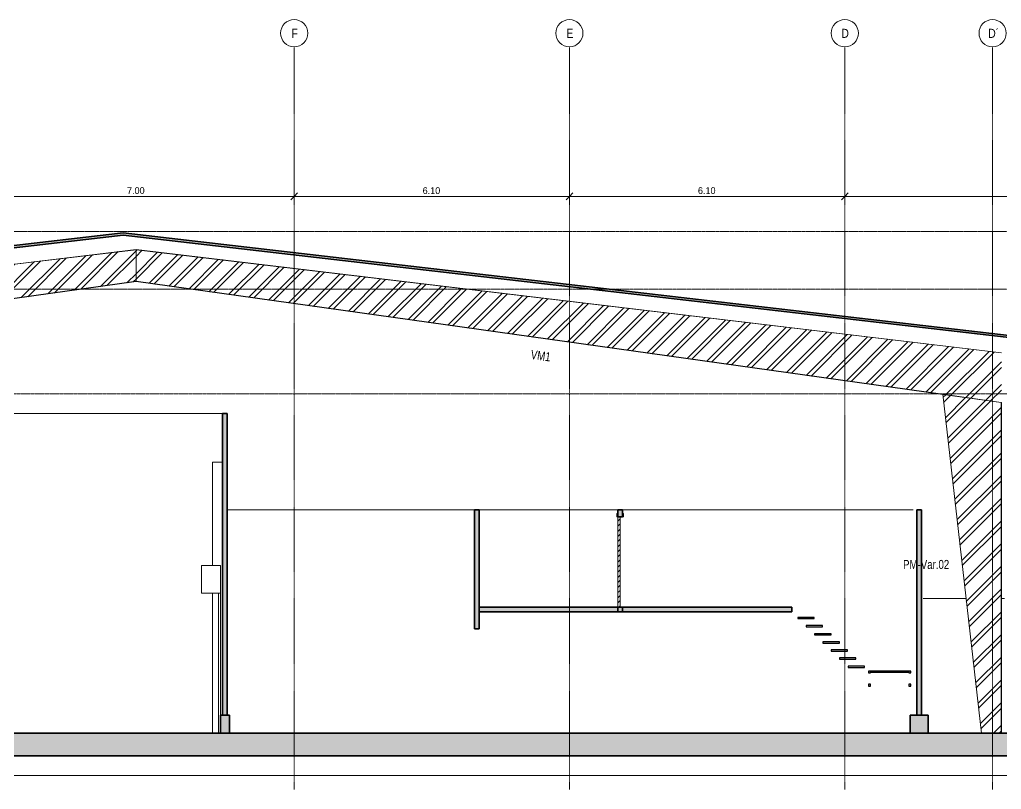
# Model space of a CAD drawing. Header units: centimetres. Extents: x -6751 to 18508, y -134 to 1674.
# Drawn here: x 11231 to 13405, y -30 to 1674 of the extents above; entities that cross this region are included whole.
import ezdxf

# ---------------------------------------------------------------- set-up
doc = ezdxf.new("R2010")
doc.units = ezdxf.units.CM
doc.linetypes.add('Centre', pattern=[3.175, 0.635, -0.475, 1.59, -0.475])
doc.linetypes.add('Grid Line', pattern=[2.2225, 1.27, -0.3175, 0.3175, -0.3175])
for name, color, linetype, lineweight in [('A-ANNO-DIMS', 7, 'Continuous', 9), ('A-ANNO-DIMS-100', 7, 'Continuous', 9), ('A-CLNG', 7, 'Continuous', 9), ('A-DOOR', 7, 'Continuous', 9), ('A-FLOR', 7, 'Continuous', 9), ('A-FLOR-LEVL', 7, 'Continuous', 9), ('A-FLOR-PATT', 7, 'Continuous', 35), ('A-GENM', 7, 'Continuous', 9), ('A-ROOF', 7, 'Continuous', 9), ('A-ROOF-PATT', 7, 'Continuous', 35), ('A-WALL', 7, 'Continuous', 9), ('A-WALL-PATT', 7, 'Continuous', 35), ('C-BLDG-PADS', 7, 'Continuous', 9), ('I-WALL', 7, 'Continuous', 9), ('S-BEAM', 7, 'Continuous', 9), ('S-BEAM-IDEN', 7, 'Continuous', 18), ('S-COLS', 7, 'Continuous', 9), ('S-COLS-IDEN', 7, 'Continuous', 9), ('S-GRID', 7, 'Continuous', 9), ('S-GRID-IDEN', 7, 'Continuous', 9)]:
    doc.layers.add(name, color=color, linetype=linetype, lineweight=lineweight)
doc.styles.add('Century Gothic_1', font='GOTHIC.TTF', dxfattribs={"height": 15})
doc.styles.add('Century Gothic_2', font='GOTHIC.TTF', dxfattribs={"width": 0.8, "height": 20})
doc.styles.add('Saira Condensed', font='SairaCondensed-Regular.ttf', dxfattribs={"height": 20})
doc.dimstyles.new('FCA_N_Cotas_E100', dxfattribs={"dimscale": 30.48, "dimtxt": 15.662524, "dimasz": 0.492126, "dimexe": 0.656168, "dimexo": 0.656168, "dimgap": 0.032808, "dimtad": 1, "dimlfac": 0.01, "dimrnd": 0.01, "dimzin": 0, "dimdsep": 46, "dimtxsty": 'Century Gothic_1', "dimblk1": 'OBLIQUE', "dimblk2": 'OBLIQUE', "dimsah": 1, "dimcen": 0.09, "dimdle": 0.656168, "dimadec": 3, "dimazin": 2, "dimtfac": 1, "dimtdec": 4, "dimtix": 1, "dimtmove": 0, "dimatfit": 3, "dimfxl": 1, "dimtvp": 1, "dimtolj": 1, "dimtzin": 0, "dimarcsym": 2})
pattern_1 = [(45, (0, 0), (-5.656854, 5.656854), [])]
pattern_2 = [(45, (15607.318, 0), (-25.14472, 25.14472), []), (45, (15607.318, 38.1), (-25.14472, 25.14472), [])]

# ---------------------------------------------------------------- blocks, each defined once
blk = doc.blocks.new('Doors_Industrial_Loading-Systems_sectional-overhead-door_vertical-lift-pre-assembled_40mm - 2500 x 3000 mm-1617063-Elevación Eje 19')
at = {"layer": 'A-DOOR', "color": 254, "true_color": 0xe5e5e5}
for p, q in [((-3949.4, 694), (-3926.9, 694)), ((-3949.4, 465.5), (-3949.4, 694)), ((-3973.9, 404), (-3973.9, 465.5)), ((-3973.9, 465.5), (-3931.9, 465.5)), ((-3931.9, 465.5), (-3931.9, 404)), ((-3931.9, 465.5), (-3931.9, 404)), ((-3931.9, 404), (-3973.9, 404)), ((-3949.4, 94), (-3949.4, 404)), ((-3935.9, 94), (-3935.9, 404)), ((-3931.9, 94), (-3931.9, 404))]:
    blk.add_line(p, q, dxfattribs=at)
blk = doc.blocks.new('RVR_Escalera - Bodega congelados - RVR_Escalera - Bodega congelados-1713136-Elevación Eje 19')
at = {"layer": 'A-GENM', "color": 254, "lineweight": 25, "true_color": 0xcccccc}
for p, q in [((-2616.4, 350.3), (-2653, 350.3)), ((-2653, 350.3), (-2653, 347.6)), ((-2616.4, 347.6), (-2616.4, 350.3)), ((-2653, 347.6), (-2616.4, 347.6)), ((-2598, 332.4), (-2634.5, 332.4)), ((-2634.5, 332.4), (-2634.5, 329.7)), ((-2634.5, 329.7), (-2598, 329.7)), ((-2598, 329.7), (-2598, 332.4)), ((-2579.2, 314.2), (-2615.7, 314.2)), ((-2615.7, 314.2), (-2615.7, 311.5)), ((-2615.7, 311.5), (-2579.2, 311.5)), ((-2579.2, 311.5), (-2579.2, 314.2)), ((-2560.5, 296.1), (-2597, 296.1)), ((-2597, 296.1), (-2597, 293.4)), ((-2597, 293.4), (-2560.5, 293.4)), ((-2560.5, 293.4), (-2560.5, 296.1)), ((-2542.4, 278.5), (-2578.9, 278.5)), ((-2578.9, 278.5), (-2578.9, 275.8)), ((-2578.9, 275.8), (-2542.4, 275.8)), ((-2542.4, 275.8), (-2542.4, 278.5)), ((-2524, 260.7), (-2560.6, 260.7)), ((-2560.6, 260.7), (-2560.6, 258)), ((-2560.6, 258), (-2524, 258)), ((-2504.9, 242.2), (-2541.4, 242.2)), ((-2541.4, 242.2), (-2541.4, 239.5)), ((-2541.4, 239.5), (-2504.9, 239.5)), ((-2524, 258), (-2524, 260.7)), ((-2504.9, 239.5), (-2504.9, 242.2)), ((-2492.1, 231.6), (-2496.1, 231.6)), ((-2496.1, 231.6), (-2496.1, 227.6)), ((-2496.1, 227.6), (-2492.1, 227.6)), ((-2492.1, 227.6), (-2492.1, 231.6)), ((-2406.7, 231.6), (-2492.1, 231.6)), ((-2492.1, 231.6), (-2492.1, 228.9)), ((-2492.1, 228.9), (-2406.7, 228.9)), ((-2406.7, 228.9), (-2406.7, 231.6)), ((-2402.7, 231.6), (-2406.7, 231.6)), ((-2406.7, 231.6), (-2406.7, 227.6)), ((-2406.7, 227.6), (-2402.7, 227.6)), ((-2402.7, 227.6), (-2402.7, 231.6)), ((-2492.1, 202.2), (-2496.1, 202.2)), ((-2496.1, 202.2), (-2496.1, 198.2)), ((-2496.1, 198.2), (-2492.1, 198.2)), ((-2492.1, 198.2), (-2492.1, 202.2)), ((-2402.7, 202.2), (-2406.7, 202.2)), ((-2406.7, 202.2), (-2406.7, 198.2)), ((-2406.7, 198.2), (-2402.7, 198.2)), ((-2402.7, 198.2), (-2402.7, 202.2))]:
    blk.add_line(p, q, dxfattribs=at)
blk = doc.blocks.new('RVR_Bolardo - RVR_Bolardo-1693588-Elevación Eje 19')
at = {"layer": 'A-GENM', "color": 254, "true_color": 0xe5e5e5}
for p, q in [((-3876.4, 95), (-3855.6, 95)), ((-3876.4, 94), (-3876.4, 95)), ((-3855.6, 94), (-3855.6, 95))]:
    blk.add_line(p, q, dxfattribs=at)
blk = doc.blocks.new('M_Door-Single-Panel - 800 x 2000-1747535-Elevación Eje 19')
at = {"layer": 'A-DOOR', "true_color": 0xe5e5e5}
h = blk.add_hatch(dxfattribs=at)
h.set_pattern_fill('FP_14', color=254, style=0, pattern_type=2)
h.set_pattern_definition(pattern_1)
h.paths.add_polyline_path([(-3053.8, 573), (-3051.3, 573), (-3051.3, 580.6), (-3053.8, 580.6)])
h = blk.add_hatch(dxfattribs=at)
h.set_pattern_fill('FP_14', color=254, style=0, pattern_type=2)
h.set_pattern_definition(pattern_1)
h.paths.add_polyline_path([(-3051.3, 373), (-3046.3, 373), (-3046.3, 573), (-3051.3, 573)])
h = blk.add_hatch(dxfattribs=at)
h.set_pattern_fill('FP_14', color=254, style=0, pattern_type=2)
h.set_pattern_definition(pattern_1)
h.paths.add_polyline_path([(-3041.3, 573), (-3038.8, 573), (-3038.8, 580.6), (-3041.3, 580.6)])
at = {"layer": 'A-DOOR', "color": 254, "true_color": 0xcccccc}
for p, q in [((-3053.8, 580.6), (-3053.8, 573)), ((-3051.3, 580.6), (-3053.8, 580.6)), ((-3053.8, 573), (-3051.3, 573)), ((-3051.3, 573), (-3051.3, 580.6)), ((-3038.8, 580.6), (-3041.3, 580.6)), ((-3041.3, 580.6), (-3041.3, 573)), ((-3041.3, 573), (-3038.8, 573)), ((-3038.8, 573), (-3038.8, 580.6))]:
    blk.add_line(p, q, dxfattribs=at)
at = {"layer": 'A-DOOR', "color": 254, "lineweight": 18, "true_color": 0xcccccc}
for p, q in [((-3046.3, 573), (-3051.3, 573)), ((-3051.3, 573), (-3051.3, 373)), ((-3046.3, 373), (-3046.3, 573)), ((-3051.3, 373), (-3046.3, 373))]:
    blk.add_line(p, q, dxfattribs=at)
blk = doc.blocks.new('PQ_RVR_ARQ-01_ZZ_ZZ_MO_T_A_rvt-3-Elevación Eje 19')
at = {"layer": 'A-FLOR', "true_color": 0xeaeaea}
blk.add_hatch(color=254, dxfattribs=at).paths.add_polyline_path([(-2944.4, 363), (-2666.1, 363), (-2666.1, 373), (-3358.8, 373), (-3358.8, 363)])
at = {"layer": 'A-ROOF-PATT', "lineweight": 9, "true_color": 0xeaeaea}
blk.add_hatch(color=254, dxfattribs=at).paths.add_polyline_path([(-2152.9, 966.1), (-2152.9, 971.2), (-4147.4, 1201.9), (-6109.6, 974.5), (-6109.6, 969.5), (-4147.4, 1196.9), (-2201.9, 971.8)])
at = {"layer": 'A-WALL-PATT', "lineweight": 9, "true_color": 0xeaeaea}
for points in [[(-3926.9, 134), (-3916.9, 134), (-3916.9, 801.5), (-3926.9, 801.5), (-3926.9, 678.9)], [(-3358.8, 325), (-3358.8, 588.8), (-3368.8, 588.8), (-3368.8, 325)], [(-2389, 134), (-2379, 134), (-2379, 588.8), (-2389, 588.8), (-2389, 339.3)], [(-3931.9, 94), (-3911.9, 94), (-3911.9, 134), (-3931.9, 134)], [(-2404, 94), (-2364, 94), (-2364, 134), (-2404, 134)]]:
    blk.add_hatch(color=254, dxfattribs=at).paths.add_polyline_path(points)
h = blk.add_hatch(color=254, dxfattribs=at)
h.paths.add_polyline_path([(-3041.3, 363), (-3041.3, 373), (-3051.3, 373), (-3051.3, 363)])
h.paths.add_polyline_path([(-3041.3, 573), (-3041.3, 588.8), (-3051.3, 588.8), (-3051.3, 573)])
at = {"layer": 'A-WALL-PATT', "lineweight": 9, "true_color": 0xe5e5e5}
h = blk.add_hatch(dxfattribs=at)
h.set_pattern_fill('FP_13', color=254, style=0, pattern_type=2)
h.set_pattern_definition([(90, (-2378.945, 0), (-0.05369, 3e-18), [])])
h.paths.add_polyline_path([(-2379, 134), (-2378.9, 134), (-2378.9, 134), (-2379, 339.3)])
at = {"layer": 'A-CLNG', "color": 254, "lineweight": 18, "true_color": 0xe5e5e5}
for p, q in [((-3926.9, 801.5), (-5735.9, 801.5)), ((-2398.9, 588.8), (-3916.9, 588.8)), ((-2398.9, 588.8), (-2397.3, 588.8))]:
    blk.add_line(p, q, dxfattribs=at)
at = {"layer": 'A-FLOR', "color": 254, "lineweight": 35, "true_color": 0xcccccc}
for p, q in [((-2666.1, 373), (-3358.8, 373)), ((-3358.8, 373), (-3358.8, 363)), ((-2666.1, 363), (-2666.1, 373)), ((-3358.8, 363), (-2666.1, 363)), ((-270.8, 94), (-5586.7, 94)), ((-5836.9, 44), (-270.8, 44))]:
    blk.add_line(p, q, dxfattribs=at)
at = {"layer": 'A-ROOF', "color": 254, "lineweight": 35, "true_color": 0xcccccc}
for p, q in [((-4147.4, 1201.9), (-6109.6, 974.5)), ((-6109.6, 969.5), (-4147.4, 1196.9)), ((-2152.9, 971.2), (-4147.4, 1201.9)), ((-4147.4, 1196.9), (-2152.9, 966.1))]:
    blk.add_line(p, q, dxfattribs=at)
at = {"layer": 'A-WALL', "color": 254, "lineweight": 35, "true_color": 0xcccccc}
for p, q in [((-2389, 588.8), (-2389, 134)), ((-2379, 588.8), (-2389, 588.8)), ((-2379, 134), (-2379, 588.8)), ((-3911.9, 134), (-3931.9, 134)), ((-3931.9, 134), (-3931.9, 94)), ((-3911.9, 94), (-3911.9, 134)), ((-2404, 134), (-2404, 94)), ((-2364, 134), (-2404, 134)), ((-2389, 134), (-2379, 134)), ((-2364, 94), (-2364, 134)), ((-3931.9, 94), (-3911.9, 94)), ((-2404, 94), (-2364, 94))]:
    blk.add_line(p, q, dxfattribs=at)
at = {"layer": 'C-BLDG-PADS', "color": 254, "lineweight": 18, "true_color": 0xdadada}
blk.add_line((-270.8, 0), (-5936.9, 0), dxfattribs=at)
at = {"layer": 'I-WALL', "color": 254, "lineweight": 35, "true_color": 0xcccccc}
for p, q in [((-3916.9, 801.5), (-3926.9, 801.5)), ((-3926.9, 801.5), (-3926.9, 134)), ((-3916.9, 134), (-3916.9, 801.5)), ((-3368.8, 588.8), (-3368.8, 325)), ((-3358.8, 588.8), (-3368.8, 588.8)), ((-3358.8, 325), (-3358.8, 588.8)), ((-3041.3, 588.8), (-3051.3, 588.8)), ((-3051.3, 588.8), (-3051.3, 573)), ((-3041.3, 573), (-3041.3, 588.8)), ((-3051.3, 573), (-3041.3, 573)), ((-3041.3, 373), (-3051.3, 373)), ((-3051.3, 373), (-3051.3, 363)), ((-3041.3, 363), (-3041.3, 373)), ((-3051.3, 363), (-3041.3, 363)), ((-3368.8, 325), (-3358.8, 325)), ((-3926.9, 134), (-3916.9, 134))]:
    blk.add_line(p, q, dxfattribs=at)
at = {"layer": 'A-DOOR', "color": 254, "lineweight": 9, "true_color": 0xcccccc}
for name in ['Doors_Industrial_Loading-Systems_sectional-overhead-door_vertical-lift-pre-assembled_40mm - 2500 x 3000 mm-1617063-Elevación Eje 19', 'M_Door-Single-Panel - 800 x 2000-1747535-Elevación Eje 19']:
    blk.add_blockref(name, (0, 0), dxfattribs=at)
at = {"layer": 'A-GENM', "color": 254, "lineweight": 9, "true_color": 0xcccccc}
for name in ['RVR_Escalera - Bodega congelados - RVR_Escalera - Bodega congelados-1713136-Elevación Eje 19', 'RVR_Bolardo - RVR_Bolardo-1693588-Elevación Eje 19']:
    blk.add_blockref(name, (0, 0), dxfattribs=at)
blk = doc.blocks.new('Grid - 3mm-1819951-Elevación Eje 19')
at = {"layer": 'S-GRID-IDEN', "color": 253, "true_color": 0xaaaaaa}
blk.add_circle((-1330.8, 1644), 30, dxfattribs=at)
blk = doc.blocks.new('DIMBLOCK42-Elevación Eje 19')
at = {"layer": 'A-ANNO-DIMS-100'}
for p, q in [((11139.1, 1282.7), (11139.1, 1302.7)), ((11839.1, 1282.7), (11839.1, 1302.7)), ((11139.1, 1282.7), (11839.1, 1282.7)), ((11139.1, 1282.7), (11139.1, 1273.3)), ((11839.1, 1282.7), (11839.1, 1273.3))]:
    blk.add_line(p, q, dxfattribs=at)
at = {"layer": 'A-ANNO-DIMS-100', "lineweight": 35}
for p, q in [((11139.1, 1282.7), (11146.6, 1290.2)), ((11839.1, 1282.7), (11846.6, 1290.2)), ((11139.1, 1282.7), (11131.6, 1275.2)), ((11839.1, 1282.7), (11831.6, 1275.2))]:
    blk.add_line(p, q, dxfattribs=at)
at = {"layer": 'A-ANNO-DIMS-100', "color": 0, "insert": (11468.7, 1303), "char_height": 15, "width": 48.927, "attachment_point": 1, "line_spacing_factor": 0.984502, "style": 'Century Gothic_1'}
blk.add_mtext('7.00', dxfattribs=at)
blk = doc.blocks.new('_Oblique')
at = {"color": 0, "linetype": 'ByBlock', "lineweight": -2}
blk.add_line((-0.5, -0.5), (0.5, 0.5), dxfattribs=at)
blk = doc.blocks.new('DIMBLOCK43-Elevación Eje 19')
at = {"layer": 'A-ANNO-DIMS-100'}
for p, q in [((11839.1, 1282.7), (11839.1, 1302.7)), ((12448.7, 1282.7), (12448.7, 1302.7)), ((11839.1, 1282.7), (12448.7, 1282.7)), ((11839.1, 1282.7), (11839.1, 1273.3)), ((12448.7, 1282.7), (12448.7, 1273.3))]:
    blk.add_line(p, q, dxfattribs=at)
at = {"layer": 'A-ANNO-DIMS-100', "lineweight": 35}
for p, q in [((11839.1, 1282.7), (11846.6, 1290.2)), ((12448.7, 1282.7), (12456.2, 1290.2)), ((11839.1, 1282.7), (11831.6, 1275.2)), ((12448.7, 1282.7), (12441.2, 1275.2))]:
    blk.add_line(p, q, dxfattribs=at)
at = {"layer": 'A-ANNO-DIMS-100', "color": 0, "insert": (12123.5, 1303), "char_height": 15, "width": 48.927, "attachment_point": 1, "line_spacing_factor": 0.984502, "style": 'Century Gothic_1'}
blk.add_mtext('6.10', dxfattribs=at)
blk = doc.blocks.new('DIMBLOCK44-Elevación Eje 19')
at = {"layer": 'A-ANNO-DIMS-100'}
for p, q in [((12448.7, 1282.7), (12448.7, 1302.7)), ((13058.7, 1282.7), (13058.7, 1302.7)), ((12448.7, 1282.7), (13058.7, 1282.7)), ((12448.7, 1282.7), (12448.7, 1273.3)), ((13058.7, 1282.7), (13058.7, 1273.3))]:
    blk.add_line(p, q, dxfattribs=at)
at = {"layer": 'A-ANNO-DIMS-100', "lineweight": 35}
for p, q in [((12448.7, 1282.7), (12456.2, 1290.2)), ((13058.7, 1282.7), (13066.2, 1290.2)), ((12448.7, 1282.7), (12441.2, 1275.2)), ((13058.7, 1282.7), (13051.2, 1275.2))]:
    blk.add_line(p, q, dxfattribs=at)
at = {"layer": 'A-ANNO-DIMS-100', "color": 0, "insert": (12733.3, 1303), "char_height": 15, "width": 48.927, "attachment_point": 1, "line_spacing_factor": 0.984502, "style": 'Century Gothic_1'}
blk.add_mtext('6.10', dxfattribs=at)
blk = doc.blocks.new('DIMBLOCK45-Elevación Eje 19')
at = {"layer": 'A-ANNO-DIMS-100'}
for p, q in [((13058.7, 1282.7), (13058.7, 1302.7)), ((14276.5, 1282.7), (14276.5, 1302.7)), ((13058.7, 1282.7), (14276.5, 1282.7)), ((13058.7, 1282.7), (13058.7, 1273.3)), ((14276.5, 1282.7), (14276.5, 1273.3))]:
    blk.add_line(p, q, dxfattribs=at)
at = {"layer": 'A-ANNO-DIMS-100', "lineweight": 35}
for p, q in [((13058.7, 1282.7), (13066.2, 1290.2)), ((14276.5, 1282.7), (14284, 1290.2)), ((13058.7, 1282.7), (13051.2, 1275.2)), ((14276.5, 1282.7), (14269, 1275.2))]:
    blk.add_line(p, q, dxfattribs=at)
at = {"layer": 'A-ANNO-DIMS-100', "color": 0, "insert": (13641.4, 1303), "char_height": 15, "width": 62.948, "attachment_point": 1, "line_spacing_factor": 0.984502, "style": 'Century Gothic_1'}
blk.add_mtext('12.18', dxfattribs=at)

msp = doc.modelspace()

# ---------------------------------------------------------------- hatches: boundary and pattern name
at = {"layer": 'A-FLOR-PATT', "lineweight": 9, "true_color": 0x9a9a9a}
msp.add_hatch(color=253, dxfattribs=at).paths.add_polyline_path([(15325.5, 44), (15354.351, 44), (15354.351, 94), (9723.586, 94), (9723.586, 44), (15284.06, 44)])
at = {"layer": 'S-BEAM', "true_color": 0xc0c0c0}
h = msp.add_hatch(dxfattribs=at)
h.set_pattern_fill('FP_6', color=9, style=0, pattern_type=2)
h.set_pattern_definition(pattern_2)
h.paths.add_polyline_path([(9522.265, 929.037), (11488.645, 1164.439), (11488.645, 1165.025), (9522.265, 929.623)])
h = msp.add_hatch(dxfattribs=at)
h.set_pattern_fill('FP_3', color=9, style=0, pattern_type=2)
h.set_pattern_definition(pattern_2)
h.paths.add_polyline_path([(9522.265, 819.533), (11488.645, 1094.635), (11488.645, 1164.439), (9522.265, 929.037), (9522.265, 837.435)])
h = msp.add_hatch(dxfattribs=at)
h.set_pattern_fill('FP_6', color=9, style=0, pattern_type=2)
h.set_pattern_definition(pattern_2)
h.paths.add_polyline_path([(13405.465, 935.89), (13405.465, 936.476), (11488.645, 1164.841), (11488.645, 1164.255), (12662.92, 1024.355)])
h = msp.add_hatch(dxfattribs=at)
h.set_pattern_fill('FP_6', color=9, style=0, pattern_type=2)
h.set_pattern_definition(pattern_2)
h.paths.add_polyline_path([(13405.465, 826.436), (13405.465, 935.89), (11488.645, 1164.255), (11488.645, 1094.603), (13405.382, 826.447)])
h = msp.add_hatch(dxfattribs=at)
h.set_pattern_fill('FP_3', color=9, style=0, pattern_type=2)
h.set_pattern_definition(pattern_2)
h.paths.add_polyline_path([(9522.265, 818.946), (9650.157, 836.838), (9650.226, 837.435), (9522.265, 819.533)])
h.paths.add_polyline_path([(9650.749, 836.921), (11488.645, 1094.047), (11488.645, 1094.635), (9650.817, 837.518)])
h = msp.add_hatch(dxfattribs=at)
h.set_pattern_fill('FP_3', color=9, style=0, pattern_type=2)
h.set_pattern_definition(pattern_2)
h.paths.add_polyline_path([(13404.8, 825.941), (13404.8, 826.529), (13276.028, 844.544), (13276.096, 843.947), (13361.704, 831.97)])
h.paths.add_polyline_path([(13275.505, 844.03), (13275.436, 844.627), (11488.645, 1094.603), (11488.645, 1094.016), (13275.436, 844.039)])
at = {"layer": 'S-COLS', "true_color": 0xc0c0c0}
h = msp.add_hatch(dxfattribs=at)
h.set_pattern_fill('FP_6', color=9, style=0, pattern_type=2)
h.set_pattern_definition(pattern_2)
h.paths.add_polyline_path([(13361.704, 94), (13276.028, 844.544), (13275.436, 844.627), (13361.122, 94)])
h = msp.add_hatch(dxfattribs=at)
h.set_pattern_fill('FP_6', color=9, style=0, pattern_type=2)
h.set_pattern_definition(pattern_2)
h.paths.add_polyline_path([(13367.932, 94), (13404.8, 94), (13404.8, 825.941), (13276.096, 843.947), (13361.704, 94)])
h = msp.add_hatch(dxfattribs=at)
h.set_pattern_fill('FP_6', color=9, style=0, pattern_type=2)
h.set_pattern_definition(pattern_2)
h.paths.add_polyline_path([(13405.382, 94), (13405.382, 826.447), (13404.8, 826.529), (13404.8, 94)])

# ---------------------------------------------------------------- linework, layer by layer
at = {"layer": 'A-CLNG', "color": 8, "lineweight": 18, "true_color": 0x808080}
for p, q in [((13327.121, 391.859), (13232.07, 391.859)), ((13412.691, 391.859), (13405.382, 391.859))]:
    msp.add_line(p, q, dxfattribs=at)
at = {"layer": 'A-FLOR', "lineweight": 35}
for p, q in [((13361.122, 94), (9723.586, 94)), ((15281.822, 94), (13405.382, 94)), ((9770.399, 44), (15354.351, 44))]:
    msp.add_line(p, q, dxfattribs=at)
at = {"layer": 'A-FLOR-LEVL', "color": 253, "linetype": 'Centre', "true_color": 0xaaaaaa}
for p, q in [((9184.192, 1204.505), (16141.591, 1204.505)), ((9184.192, 1077.508), (16141.591, 1077.508)), ((16141.591, 845.103), (9184.192, 845.103)), ((9184.192, 94), (16141.591, 94)), ((9184.192, 0), (16141.591, 0))]:
    msp.add_line(p, q, dxfattribs=at)
at = {"layer": 'S-BEAM'}
for p, q in [((9522.265, 929.623), (11488.645, 1165.025)), ((9522.265, 929.037), (11488.645, 1164.439)), ((11488.645, 1164.439), (11488.645, 1165.025)), ((11488.645, 1164.255), (11488.645, 1164.841)), ((11488.645, 1164.841), (13405.465, 936.476)), ((11488.645, 1094.635), (11488.645, 1164.255)), ((11488.645, 1094.635), (11488.645, 1164.255)), ((11488.645, 1164.255), (13405.465, 935.89)), ((9650.749, 836.921), (11488.645, 1094.047)), ((9650.817, 837.518), (11488.645, 1094.635)), ((11488.645, 1094.047), (11488.645, 1094.635)), ((11488.645, 1094.016), (11488.645, 1094.603)), ((11488.645, 1094.603), (13275.436, 844.627)), ((11488.645, 1094.016), (13275.505, 844.03)), ((13276.028, 844.544), (13404.8, 826.529)), ((13276.096, 843.947), (13404.8, 825.941))]:
    msp.add_line(p, q, dxfattribs=at)
at = {"layer": 'S-COLS'}
for p, q in [((13275.436, 844.627), (13361.122, 94)), ((13276.028, 844.544), (13275.436, 844.627)), ((13276.028, 844.544), (13361.704, 94)), ((13404.8, 826.529), (13404.8, 94)), ((13405.382, 826.447), (13404.8, 826.529)), ((13405.382, 826.447), (13405.382, 94)), ((13361.704, 94), (13361.122, 94)), ((13404.8, 94), (13361.704, 94)), ((13405.382, 94), (13404.8, 94))]:
    msp.add_line(p, q, dxfattribs=at)
at = {"layer": 'S-GRID', "color": 253, "linetype": 'Grid Line', "true_color": 0xaaaaaa}
for p, q in [((11839.059, -30.48), (11839.059, 1614.009)), ((12448.655, -30.48), (12448.655, 1614.009)), ((13058.655, -30.48), (13058.655, 1614.009)), ((13385.941, -30.48), (13385.941, 1614.009))]:
    msp.add_line(p, q, dxfattribs=at)

# ---------------------------------------------------------------- block references
at = {"lineweight": 5}
msp.add_blockref('PQ_RVR_ARQ-01_ZZ_ZZ_MO_T_A_rvt-3-Elevación Eje 19', (15607.318, 0), dxfattribs=at)
at = {"layer": 'S-GRID-IDEN', "color": 253, "true_color": 0xaaaaaa}
for p in [(13169.832, 0), (13779.428, 0), (14389.428, 0), (14716.715, 0)]:
    msp.add_blockref('Grid - 3mm-1819951-Elevación Eje 19', p, dxfattribs=at)

# ---------------------------------------------------------------- texts
at = {"layer": 'S-BEAM-IDEN', "lineweight": 9, "insert": (12364.802, 942.816), "char_height": 20, "width": 60.2869, "attachment_point": 1, "rotation": 352.035866, "style": 'Century Gothic_2'}
msp.add_mtext('VM1', dxfattribs=at)
at = {"layer": 'S-COLS-IDEN', "insert": (13187.677, 477.519), "char_height": 20, "width": 134.6835, "attachment_point": 1, "style": 'Century Gothic_2'}
msp.add_mtext('PM-Var.02', dxfattribs=at)
at = {"layer": 'S-GRID-IDEN', "color": 253, "true_color": 0xaaaaaa, "char_height": 20, "attachment_point": 1, "style": 'Saira Condensed'}
for s, insert, width in [('F', (11832.785, 1653.689), 14.43037), ('E', (12442.082, 1653.689), 15.23206), ('D', (13051.082, 1653.689), 17.63712), ('D´', (13376.368, 1653.689), 22.44725)]:
    msp.add_mtext(s, dxfattribs=dict(at, insert=insert, width=width))

# ---------------------------------------------------------------- dimensions: what is measured, and where the dimension line sits
at = {"layer": 'A-ANNO-DIMS'}
for base, p1, p2, override, picture, middle in [((11839.059, 1282.733), (11139.059, 1293.34), (11839.059, 1293.34), {"dimpost": '<>', "dimfxl": 700}, 'DIMBLOCK42-Elevación Eje 19', (11489.059, 1291.611)), ((12448.655, 1282.733), (11839.059, 1293.34), (12448.655, 1293.34), {"dimpost": '<>', "dimfxl": 609.596326}, 'DIMBLOCK43-Elevación Eje 19', (12143.857, 1291.611)), ((13058.655, 1282.733), (12448.655, 1293.34), (13058.655, 1293.34), {"dimpost": '<>', "dimfxl": 610}, 'DIMBLOCK44-Elevación Eje 19', (12753.655, 1291.611)), ((14276.544, 1282.733), (13058.655, 1293.34), (14276.544, 1293.34), {"dimpost": '<>', "dimfxl": 1217.889225}, 'DIMBLOCK45-Elevación Eje 19', (13667.6, 1291.611))]:
    dim = msp.add_linear_dim(base=base, p1=p1, p2=p2, dimstyle='FCA_N_Cotas_E100', override=override, dxfattribs=at)
    dim.commit()
    dim.dimension.update_dxf_attribs({"geometry": picture, "text_midpoint": middle})

doc.saveas('drawing.dxf')
